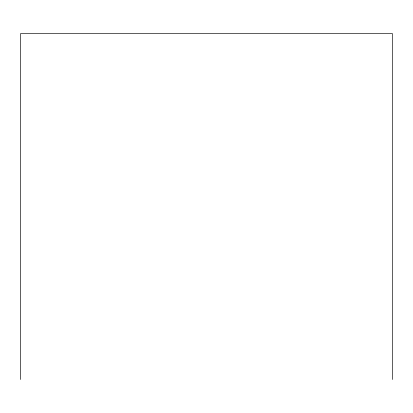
<?xml version="1.0" encoding="UTF-8"?>
<svg xmlns="http://www.w3.org/2000/svg" width="413" height="413" viewBox="0 0 413 413"><rect width="100%" height="100%" fill="white"/><g stroke="black" fill="none" stroke-linecap="round" stroke-linejoin="round"><path stroke-width="0.62" d="M392.35 379.495L392.35 33.505L20.65 33.505L20.65 379.495"/></g></svg>
